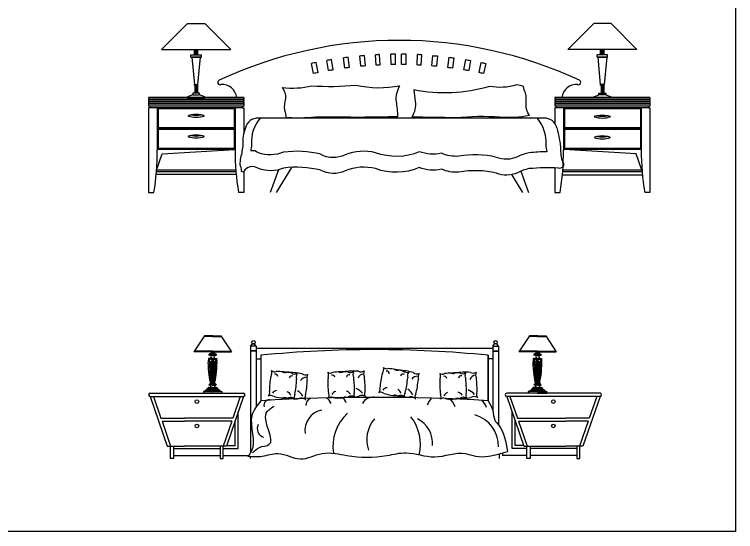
# Model space of a CAD drawing. Header units: metres. Extents: x -92766 to 98207, y -36056 to 71601.
# Drawn here: x -10140 to -6604, y 30352 to 32891 of the extents above; entities that cross this region are included whole.
import ezdxf

# ---------------------------------------------------------------- set-up
doc = ezdxf.new("R2010")
doc.units = ezdxf.units.M
doc.header["$MEASUREMENT"] = 0
for name, color, linetype in [('DIM-ASAAS-0025-SHHN-BLOCKS', 92, 'Continuous'), ('H 1 SAAS-0025-SHHN-BLOCKS', 36, 'Continuous'), ('H 5 SAAS-0025-SHHN-BLOCKS', 232, 'Continuous')]:
    doc.layers.add(name, color=color, linetype=linetype)
doc.layers.add('WINDOWS (FERESTRE)', color=4, linetype='Continuous', lineweight=15)
doc.styles.get("Standard").update_dxf_attribs({"font": 'arial.ttf'})

# ---------------------------------------------------------------- blocks, each defined once
blk = doc.blocks.new('*X100')
at = {"color": 0}
for p, q in [((190756.7, 105382.4), (190758.7, 105384.4)), ((190755.7, 105363.7), (190760, 105368.1)), ((190755.8, 105372.6), (190759.6, 105376.5)), ((190760, 105367.4), (190755.8, 105371.7)), ((190756.2, 105355.4), (190759.8, 105359)), ((190759.6, 105376.7), (190756.4, 105379.9)), ((190757.2, 105347.5), (190758.7, 105349.1)), ((190759.8, 105358.9), (190757.5, 105361.1))]:
    blk.add_line(p, q, dxfattribs=at)
blk = doc.blocks.new('A$C192E317F')
for p, q in [((225, 1028.6), (75, 878.6)), ((325, 1028.6), (475, 878.6)), ((2575, 1028.6), (2425, 878.6)), ((2675, 1028.6), (2825, 878.6)), ((75, 878.6), (475, 878.6)), ((265, 848.6), (265, 878.6)), ((265, 848.6), (265, 878.6)), ((265.8, 848.6), (265.8, 878.6)), ((267.7, 848.6), (267.7, 878.6)), ((271.3, 848.6), (271.3, 878.6)), ((278.7, 848.6), (278.7, 878.6)), ((282.3, 848.6), (282.3, 878.6)), ((284.2, 848.6), (284.2, 878.6)), ((285, 848.6), (285, 878.6)), ((2825, 878.6), (2425, 878.6)), ((2615, 848.6), (2615, 878.6)), ((2615.8, 848.6), (2615.8, 878.6)), ((2617.7, 848.6), (2617.7, 878.6)), ((2621.3, 848.6), (2621.3, 878.6)), ((2628.7, 848.6), (2628.7, 878.6)), ((2632.3, 848.6), (2632.3, 878.6)), ((2634.2, 848.6), (2634.2, 878.6)), ((2635, 848.6), (2635, 878.6)), ((2635, 848.6), (2635, 878.6)), ((245, 848.6), (305, 848.6)), ((245, 833.6), (245, 848.6)), ((305, 833.6), (305, 848.6)), ((1227, 781.1), (1221.4, 840.9)), ((1253.8, 783.5), (1248.9, 843.3)), ((1315.9, 787.8), (1312.5, 847.7)), ((1339.1, 789), (1336.4, 848.9)), ((1403.2, 791), (1402.1, 851)), ((1428.9, 791.3), (1428.5, 851.3)), ((1463.4, 791.3), (1463.8, 851.3)), ((1489.1, 791), (1490.2, 851)), ((1553.1, 789), (1555.9, 848.9)), ((1576.4, 787.8), (1579.7, 847.7)), ((2655, 848.6), (2595, 848.6)), ((2595, 833.6), (2595, 848.6)), ((2655, 833.6), (2655, 848.6)), ((245, 833.6), (305, 833.6)), ((954.3, 739.2), (941.7, 797.9)), ((980.9, 744.7), (969, 803.5)), ((1040.6, 756), (1030.3, 815.1)), ((1067.8, 760.7), (1058.2, 819.9)), ((1135, 770.7), (1127, 830.1)), ((1161.7, 774.1), (1154.4, 833.6)), ((2655, 833.6), (2595, 833.6)), ((265, 675.2), (285, 675.2)), ((265, 675.2), (285, 675.2)), ((265, 670.2), (265, 675.2)), ((265, 670.2), (265, 675.2)), ((265, 670.2), (285, 670.2)), ((265, 670.2), (285, 670.2)), ((267.5, 670.2), (267.5, 625.2)), ((268.2, 670.2), (268.2, 625.2)), ((269.5, 670.2), (269.5, 625.2)), ((272.2, 670.2), (272.2, 625.2)), ((277.8, 670.2), (277.8, 625.2)), ((280.5, 670.2), (280.5, 625.2)), ((281.8, 670.2), (281.8, 625.2)), ((282.5, 670.2), (282.5, 625.2)), ((285, 670.2), (285, 675.2)), ((2635, 675.2), (2615, 675.2)), ((2635, 675.2), (2615, 675.2)), ((2615, 670.2), (2615, 675.2)), ((2635, 670.2), (2615, 670.2)), ((2635, 670.2), (2615, 670.2)), ((2617.5, 670.2), (2617.5, 625.2)), ((2618.2, 670.2), (2618.2, 625.2)), ((2619.5, 670.2), (2619.5, 625.2)), ((2622.2, 670.2), (2622.2, 625.2)), ((2627.8, 670.2), (2627.8, 625.2)), ((2630.5, 670.2), (2630.5, 625.2)), ((2631.8, 670.2), (2631.8, 625.2)), ((2632.5, 670.2), (2632.5, 625.2)), ((2635, 670.2), (2635, 675.2)), ((2635, 670.2), (2635, 675.2)), ((0, 600.2), (0, 590.2)), ((550, 600.2), (0, 600.2)), ((3, 590.2), (0, 590.2)), ((0, 587.2), (0, 577.2)), ((3, 587.2), (0, 587.2)), ((547, 590.2), (3, 590.2)), ((3, 590.2), (3, 587.2)), ((547, 587.2), (3, 587.2)), ((255, 615.2), (295, 615.2)), ((547, 590.2), (547, 587.2)), ((547, 590.2), (550, 590.2)), ((547, 587.2), (550, 587.2)), ((550, 600.2), (550, 590.2)), ((550, 587.2), (550, 577.2)), ((2350, 600.2), (2350, 590.2)), ((2900, 600.2), (2350, 600.2)), ((2353, 590.2), (2350, 590.2)), ((2353, 587.2), (2350, 587.2)), ((2350, 587.2), (2350, 577.2)), ((2897, 590.2), (2353, 590.2)), ((2353, 590.2), (2353, 587.2)), ((2897, 587.2), (2353, 587.2)), ((2645, 615.2), (2605, 615.2)), ((2897, 590.2), (2900, 590.2)), ((2897, 590.2), (2897, 587.2)), ((2897, 587.2), (2900, 587.2)), ((2900, 600.2), (2900, 590.2)), ((2900, 587.2), (2900, 577.2)), ((3, 577.2), (0, 577.2)), ((0, 574.2), (0, 564.2)), ((3, 574.2), (0, 574.2)), ((3, 564.2), (0, 564.2)), ((0, 561.2), (0, 550.2)), ((3, 561.2), (0, 561.2)), ((8, 550.2), (0, 550.2)), ((547, 577.2), (3, 577.2)), ((3, 577.2), (3, 574.2)), ((547, 574.2), (3, 574.2)), ((547, 564.2), (3, 564.2)), ((3, 564.2), (3, 561.2)), ((547, 561.2), (3, 561.2)), ((542, 550.2), (8, 550.2)), ((8, 550.2), (8, 540.2)), ((542, 550.2), (542, 540.2)), ((542, 550.2), (550, 550.2)), ((547, 577.2), (547, 574.2)), ((547, 577.2), (550, 577.2)), ((547, 574.2), (550, 574.2)), ((547, 564.2), (547, 561.2)), ((547, 564.2), (550, 564.2)), ((547, 561.2), (550, 561.2)), ((550, 574.2), (550, 564.2)), ((550, 561.2), (550, 550.2)), ((2353, 577.2), (2350, 577.2)), ((2353, 574.2), (2350, 574.2)), ((2350, 574.2), (2350, 564.2)), ((2353, 564.2), (2350, 564.2)), ((2353, 561.2), (2350, 561.2)), ((2350, 561.2), (2350, 550.2)), ((2358, 550.2), (2350, 550.2)), ((2897, 577.2), (2353, 577.2)), ((2353, 577.2), (2353, 574.2)), ((2897, 574.2), (2353, 574.2)), ((2897, 564.2), (2353, 564.2)), ((2353, 564.2), (2353, 561.2)), ((2897, 561.2), (2353, 561.2)), ((2892, 550.2), (2358, 550.2)), ((2358, 550.2), (2358, 540.2)), ((2892, 550.2), (2900, 550.2)), ((2892, 550.2), (2892, 540.2)), ((2897, 577.2), (2900, 577.2)), ((2897, 577.2), (2897, 574.2)), ((2897, 574.2), (2900, 574.2)), ((2897, 564.2), (2900, 564.2)), ((2897, 564.2), (2897, 561.2)), ((2897, 561.2), (2900, 561.2)), ((2900, 574.2), (2900, 564.2)), ((2900, 561.2), (2900, 550.2)), ((0, 540.2), (0, 50.2)), ((8, 540.2), (0, 540.2)), ((542, 540.2), (8, 540.2)), ((50, 540.2), (50, 295.2)), ((495, 535.2), (55, 535.2)), ((55, 535.2), (55, 425.2)), ((495, 535.2), (495, 425.2)), ((500, 540.2), (500, 295.2)), ((542, 540.2), (550, 540.2)), ((550, 540.2), (550, 390.6)), ((2358, 540.2), (2350, 540.2)), ((2350, 540.2), (2350, 449.7)), ((2892, 540.2), (2358, 540.2)), ((2400, 540.2), (2400, 295.2)), ((2845, 535.2), (2405, 535.2)), ((2405, 535.2), (2405, 425.2)), ((2845, 535.2), (2845, 425.2)), ((2850, 540.2), (2850, 295.2)), ((2892, 540.2), (2900, 540.2)), ((2900, 540.2), (2900, 50.2)), ((2286.4, 480.9), (625.2, 480.9)), ((500, 420.2), (50, 420.2)), ((495, 425.2), (55, 425.2)), ((2850, 420.2), (2400, 420.2)), ((2845, 425.2), (2405, 425.2)), ((495, 415.2), (55, 415.2)), ((55, 415.2), (55, 305.2)), ((495, 415.2), (495, 305.2)), ((2845, 415.2), (2405, 415.2)), ((2405, 415.2), (2405, 305.2)), ((2845, 415.2), (2845, 305.2)), ((500, 300.2), (50, 300.2)), ((495, 305.2), (55, 305.2)), ((78.6, 273.5), (495.9, 300.2)), ((2850, 300.2), (2400, 300.2)), ((2821.4, 273.5), (2404.1, 300.2)), ((2845, 305.2), (2405, 305.2)), ((45.9, 180.2), (78.6, 273.5)), ((2854.1, 180.2), (2821.4, 273.5)), ((504.9, 170.2), (45.1, 170.2)), ((504.1, 180.2), (45.9, 180.2)), ((550, 172.6), (550, 50.2)), ((750.6, 181.9), (703.2, 50.2)), ((826.9, 195.9), (737.1, 50.2)), ((2152.7, 173.4), (2197, 50.2)), ((2350, 192.6), (2350, 50.2)), ((2854.9, 170.2), (2395.1, 170.2)), ((2854.1, 180.2), (2395.9, 180.2)), ((506.2, 155.2), (43.8, 155.2)), ((2099.4, 153.7), (2163.2, 50.2)), ((2856.7, 150.2), (2393.3, 150.2)), ((0, 50.2), (30.2, 50.2)), ((550, 50.2), (519.8, 50.2)), ((2350, 50.2), (2380.2, 50.2)), ((2900, 50.2), (2869.8, 50.2))]:
    blk.add_line(p, q)
for points in [[(225, 1028.6), (325, 1028.6)], [(2675, 1028.6), (2575, 1028.6)], [(265, 675.2), (285, 675.2)], [(265, 675.2), (285, 675.2)], [(265, 670.2), (285, 670.2)], [(265, 670.2), (285, 670.2)], [(2635, 675.2), (2615, 675.2)], [(2635, 675.2), (2615, 675.2)], [(2635, 670.2), (2615, 670.2)], [(2635, 670.2), (2615, 670.2)]]:
    blk.add_lwpolyline(points)
for points in [[(1638.4, 783.5), (1643.4, 843.3, -0.002878), (1670.9, 840.9), (1665.3, 781.1, 0.002878)], [(1730.6, 774.1), (1737.9, 833.6, -0.002869), (1765.2, 830.1), (1757.3, 770.7, 0.002869)], [(1824.4, 760.7), (1834.1, 819.9, -0.002944), (1862, 815.1), (1851.6, 756, 0.002944)], [(1911.4, 744.7), (1923.3, 803.5, -0.002893), (1950.5, 797.9), (1937.9, 739.2, 0.002893)]]:
    blk.add_lwpolyline(points, format="xyb", close=True)
for points in [[(250, 833.6), (265, 675.2), (285, 675.2), (300, 833.6)], [(2650, 833.6), (2635, 675.2), (2615, 675.2), (2600, 833.6)], [(255, 625.2), (255, 615.2), (225, 605.2), (225, 600.2), (325, 600.2), (325, 605.2), (295, 615.2), (295, 625.2), (255, 625.2)], [(2645, 625.2), (2645, 615.2), (2675, 605.2), (2675, 600.2), (2575, 600.2), (2575, 605.2), (2605, 615.2), (2605, 625.2), (2645, 625.2)]]:
    blk.add_lwpolyline(points, close=True)
for points in [[(773, 658.2, 0.087728), (943.8, 668, 0.03857), (1199.6, 671.9, 0.099541), (1453.9, 668.4, -0.005497)], [(773, 658.2, -0.170604), (792.4, 594.3, 0.122291), (786.1, 527.6, -0.090542), (794.3, 482.1, -0.18161), (834.6, 481.6, 0.003024), (1005.3, 490.2, 0.014464), (1442.4, 491.3, 0.022301), (1433.8, 576.4, -0.172794), (1453.9, 668.4, 2.068672)], [(2203.1, 496.9, -0.170604), (2183.7, 560.8, 0.072913), (2180.8, 627.5, -0.135238), (2169.3, 664.8, 0.020262), (2129, 673.4, -0.122014), (1970.8, 664.8, -0.123535), (1533.7, 644.7, -0.001588), (1542.3, 578.6, -0.172794), (1522.2, 486.7, 2.068672)], [(645.3, 480.9, 0.196742), (595.2, 328.3, -0.018883), (590.4, 291.7, 0.063949)], [(2203.1, 496.9, -0.079774), (2032.3, 487, 0.035111), (1776.5, 483.2, -0.000556), (1522.2, 486.7, -0.005497)], [(2247, 480.9, -0.196742), (2297.1, 328.3, 0.022006), (2302.9, 285.7, -0.063949)], [(560.6, 424, 0.1158), (545.2, 328.3, -0.039884), (531.8, 251.6, 0.063949), (528.3, 210.5, -0.126794), (535.4, 176.6, 0.208695), (548.9, 170.6, -0.621329)], [(2360.6, 424, -0.055539), (2383.7, 297.4, 0.126325), (2399.4, 217.3, -0.59363), (2371.7, 191.4, -1.48591)], [(2302.9, 285.7, 0.023844), (2202.2, 280.7, 0.067826), (2133.8, 256.9, -0.203785), (2011.9, 253.9, 0.110688), (1794.8, 259.9, -0.114428), (1693.7, 277.7, -0.146614), (1565.8, 286.6, -0.19179), (1313.1, 280.7, 0.159842), (1137.6, 268.8, -0.251165), (994.9, 271.8, 0.097184), (780.8, 283.6, -0.184346), (635.1, 280.7, 0.20477), (590.4, 291.7, 0.780142)], [(2371.7, 191.4, 0.040105), (2202.2, 188.5, 0.067826), (2133.8, 164.7, -0.203785), (2011.9, 161.7, 0.110688), (1794.8, 167.7, -0.114428), (1693.7, 185.5, -0.146614), (1565.8, 194.4, -0.19179), (1313.1, 188.5, 0.159842), (1137.6, 176.6, -0.251165), (994.9, 179.6, 0.097184), (780.8, 191.4, -0.184346), (635.1, 188.5, 0.452742), (548.9, 170.6, 0.780142)]]:
    blk.add_lwpolyline(points, format="xyb")
for centre, radius, start, end in [((1450, -1534), 2465.4, 64.9861, 115.0139), ((1446.1, -1551.5), 2402.9, 94.7079, 95.3676), ((1446.1, -1551.5), 2402.9, 92.6174, 93.1874), ((1446.1, -1551.5), 2402.9, 90.4214, 91.0503), ((1446.1, -1551.5), 2402.9, 88.9497, 89.5786), ((1446.1, -1551.5), 2402.9, 86.8126, 87.3826), ((1446.1, -1551.5), 2402.9, 101.4544, 102.1175), ((1446.1, -1551.5), 2402.9, 99.2919, 99.9667), ((1446.1, -1551.5), 2402.9, 96.9735, 97.6311), ((1446.1, -1551.5), 2342.9, 99.2919, 99.9667), ((1446.1, -1551.5), 2342.9, 96.9735, 97.6311), ((1446.1, -1551.5), 2342.9, 94.7079, 95.3676), ((1446.1, -1551.5), 2342.9, 92.6174, 93.1874), ((1446.1, -1551.5), 2342.9, 90.4214, 91.0503), ((1446.1, -1551.5), 2342.9, 88.9497, 89.5786), ((1446.1, -1551.5), 2342.9, 86.8126, 87.3826), ((1446.1, -1551.5), 2342.9, 101.4544, 102.1175), ((413.4, 688.1), 13.4, 115.6951, 291.4088), ((425, 591), 84.9, 6.2251, 94.5416), ((2475, 591), 84.9, 85.4584, 173.7749), ((2486.6, 688.1), 13.4, 248.5912, 64.3049), ((275, 358.6), 144.1, 79.025, 100.975), ((275, 358.6), 144.1, 100.975, 109.3457), ((275, 630.5), 144.1, 250.6543, 289.3457), ((275, 641.5), 144.1, 259.025, 280.975), ((275, 358.6), 144.1, 70.6543, 79.025), ((630, 410.4), 70.7, 86.118, 168.8726), ((2291.2, 410.4), 70.7, 11.1274, 93.882), ((2625, 353.6), 144.1, 100.975, 109.3457), ((2625, 625.5), 144.1, 250.6543, 289.3457), ((2625, 353.6), 144.1, 79.025, 100.975), ((2625, 636.5), 144.1, 259.025, 280.975), ((2625, 353.6), 144.1, 70.6543, 79.025), ((275, 238.6), 144.1, 100.975, 109.3457), ((275, 238.6), 144.1, 79.025, 100.975), ((275, 521.5), 144.1, 259.025, 280.975), ((275, 238.6), 144.1, 70.6543, 79.025), ((2625, 233.6), 144.1, 79.025, 100.975), ((275, 510.5), 144.1, 250.6543, 289.3457), ((2625, 233.6), 144.1, 100.975, 109.3457), ((2625, 505.5), 144.1, 250.6543, 289.3457), ((2625, 516.5), 144.1, 259.025, 280.975), ((2625, 233.6), 144.1, 70.6543, 79.025), ((-1405.7, 289.3), 1455.7, 350.5441, 0.2301), ((1955.7, 289.3), 1455.7, 179.7699, 189.4559), ((944.3, 289.3), 1455.7, 350.5441, 0.2301), ((4305.7, 289.3), 1455.7, 179.7699, 189.4559)]:
    blk.add_arc(centre, radius, start, end)
at = {"xscale": -1.200000000011642, "yscale": 1.200000000011642, "zscale": 1.2, "rotation": 270}
for p in [(-126165.1, -228409.4), (-123815.1, -228414.4), (-126165.1, -228529.4), (-123815.1, -228534.4)]:
    blk.add_blockref('*X100', p, dxfattribs=at)
at = {"flags": 9}
for tag in ['ZSIZE', 'YSIZE', 'XSIZE']:
    blk.add_attdef(tag, (2900, 0.2), '', height=0.5, dxfattribs=at)
blk = doc.blocks.new('A$C1D0B6CBF')
for p, q in [((323.2, 712.4), (262.2, 619.6)), ((370.5, 712.4), (323.2, 712.4)), ((370.3, 712.4), (417.6, 712.4)), ((417.6, 712.4), (478.6, 619.6)), ((2202.7, 712.4), (2141.7, 619.6)), ((2250, 712.4), (2202.7, 712.4)), ((2249.8, 712.4), (2297.1, 712.4)), ((2297.1, 712.4), (2358.1, 619.6)), ((370.5, 708.8), (320.8, 708.8)), ((370.3, 708.8), (420, 708.8)), ((2250, 708.8), (2200.3, 708.8)), ((2249.8, 708.8), (2299.5, 708.8)), ((590.2, 652.6), (600.1, 665.6)), ((623, 652.6), (590.2, 652.6)), ((590.2, 652.6), (590.2, 42)), ((623, 626.3), (590.2, 626.3)), ((600.1, 665.6), (613.1, 665.6)), ((623, 652.6), (613.1, 665.6)), ((623, 652.6), (623, 303.1)), ((623, 641.2), (1990.9, 641.2)), ((1990.9, 652.6), (2000.8, 665.6)), ((1990.9, 652.6), (2023.7, 652.6)), ((1990.9, 652.6), (1990.9, 279.9)), ((1990.9, 626.3), (2023.7, 626.3)), ((2013.8, 665.6), (2000.8, 665.6)), ((2023.7, 652.6), (2013.8, 665.6)), ((2023.7, 652.6), (2023.7, 196.6)), ((370.5, 619.6), (262.2, 619.6)), ((370.5, 623.2), (264.6, 623.2)), ((370.5, 606.2), (350.7, 606.2)), ((355.4, 601), (350.7, 601)), ((355.6, 608.8), (355.5, 608.8)), ((359.3, 608.8), (355.6, 608.8)), ((370.5, 598.5), (355.6, 598.5)), ((370.5, 611.9), (359.3, 611.9)), ((364.7, 619.6), (364.7, 611.9)), ((370.3, 623.2), (476.2, 623.2)), ((370.3, 619.6), (478.6, 619.6)), ((370.3, 611.9), (381.5, 611.9)), ((370.3, 606.2), (390.1, 606.2)), ((370.3, 598.5), (385.2, 598.5)), ((376.1, 619.6), (376.1, 611.9)), ((381.5, 608.8), (385.2, 608.8)), ((385.2, 608.8), (385.3, 608.8)), ((385.4, 601), (390.1, 601)), ((623, 623), (590.2, 623)), ((649.3, 599.9), (649.3, 336.9)), ((1964.6, 336.9), (1964.6, 599.9)), ((1964.6, 599.9), (1964.6, 336.9)), ((1990.9, 623), (2023.7, 623)), ((2250, 619.6), (2141.7, 619.6)), ((2250, 623.2), (2144.1, 623.2)), ((2250, 606.2), (2230.2, 606.2)), ((2234.9, 601), (2230.2, 601)), ((2235.1, 608.8), (2235, 608.8)), ((2238.8, 608.8), (2235.1, 608.8)), ((2250, 598.5), (2235.1, 598.5)), ((2250, 611.9), (2238.8, 611.9)), ((2244.2, 619.6), (2244.2, 611.9)), ((2249.8, 623.2), (2355.7, 623.2)), ((2249.8, 619.6), (2358.1, 619.6)), ((2249.8, 611.9), (2261, 611.9)), ((2249.8, 606.2), (2269.6, 606.2)), ((2249.8, 598.5), (2264.7, 598.5)), ((2255.6, 619.6), (2255.6, 611.9)), ((2261, 608.8), (2264.7, 608.8)), ((2264.7, 608.8), (2264.8, 608.8)), ((2264.9, 601), (2269.6, 601)), ((370.5, 578.4), (344.9, 578.4)), ((370.5, 576.8), (344.9, 576.8)), ((370.5, 562.9), (344.9, 562.9)), ((370.5, 561.3), (344.9, 561.3)), ((346.9, 580.9), (346.9, 578.4)), ((370.5, 580.9), (346.9, 580.9)), ((360.5, 575.8), (380.8, 564.7)), ((362.4, 566.9), (363.3, 566.5)), ((369, 576.8), (369, 571.2)), ((369, 570), (369, 562.9)), ((370.3, 580.9), (393.9, 580.9)), ((370.3, 578.4), (395.9, 578.4)), ((370.3, 576.8), (395.9, 576.8)), ((370.3, 562.9), (395.9, 562.9)), ((370.3, 561.3), (395.9, 561.3)), ((371.8, 576.8), (371.8, 569.6)), ((371.8, 568.4), (371.8, 562.9)), ((371.8, 561.3), (371.8, 436.9)), ((377.4, 573), (378.4, 572.7)), ((393.9, 580.9), (393.9, 578.4)), ((623, 580.2), (649.3, 580.2)), ((1990.9, 580.2), (1964.6, 580.2)), ((2250, 578.4), (2224.4, 578.4)), ((2250, 576.8), (2224.4, 576.8)), ((2250, 562.9), (2224.4, 562.9)), ((2250, 561.3), (2224.4, 561.3)), ((2226.4, 580.9), (2226.4, 578.4)), ((2250, 580.9), (2226.4, 580.9)), ((2259.8, 575.8), (2239.5, 564.7)), ((2242.9, 573), (2241.9, 572.7)), ((2248.5, 576.8), (2248.5, 569.6)), ((2248.5, 568.4), (2248.5, 562.9)), ((2248.5, 561.3), (2248.5, 436.9)), ((2249.8, 580.9), (2273.4, 580.9)), ((2249.8, 578.4), (2275.4, 578.4)), ((2249.8, 576.8), (2275.4, 576.8)), ((2249.8, 562.9), (2275.4, 562.9)), ((2249.8, 561.3), (2275.4, 561.3)), ((2251.3, 576.8), (2251.3, 571.2)), ((2251.3, 570), (2251.3, 562.9)), ((2257.9, 566.9), (2257, 566.5)), ((2273.4, 580.9), (2273.4, 578.4)), ((370.5, 427.1), (349.1, 427.1)), ((370.5, 436.9), (354.3, 436.9)), ((370.5, 435.8), (354.3, 435.8)), ((370.5, 434.8), (354.3, 434.8)), ((370.5, 432.2), (354.3, 432.2)), ((370.3, 436.9), (386.5, 436.9)), ((370.3, 435.8), (386.5, 435.8)), ((370.3, 434.8), (386.5, 434.8)), ((370.3, 432.2), (386.5, 432.2)), ((370.3, 427.1), (391.6, 427.1)), ((2250, 427.1), (2228.7, 427.1)), ((2250, 436.9), (2233.8, 436.9)), ((2250, 435.8), (2233.8, 435.8)), ((2250, 434.8), (2233.8, 434.8)), ((2250, 432.2), (2233.8, 432.2)), ((2249.8, 436.9), (2266, 436.9)), ((2249.8, 435.8), (2266, 435.8)), ((2249.8, 434.8), (2266, 434.8)), ((2249.8, 432.2), (2266, 432.2)), ((2249.8, 427.1), (2271.2, 427.1)), ((9, 380.1), (549, 380.1)), ((316.5, 390.5), (316.5, 380.1)), ((370.5, 390.5), (316.5, 390.5)), ((370.5, 380.2), (316.5, 380.2)), ((326.8, 395.6), (324.8, 391.8)), ((370.5, 395.6), (326.8, 395.6)), ((334.6, 403.4), (334.6, 395.6)), ((370.5, 403.4), (334.6, 403.4)), ((370.5, 411.1), (344.9, 411.1)), ((345.6, 413.7), (345.6, 411.1)), ((370.5, 413.7), (345.6, 413.7)), ((370.3, 413.7), (395.2, 413.7)), ((370.3, 411.1), (395.9, 411.1)), ((370.3, 403.4), (406.2, 403.4)), ((370.3, 395.6), (414, 395.6)), ((370.3, 390.5), (424.3, 390.5)), ((370.3, 380.2), (424.3, 380.2)), ((395.2, 413.7), (395.2, 411.1)), ((406.2, 403.4), (406.2, 395.6)), ((414, 395.6), (416, 391.8)), ((424.3, 390.5), (424.3, 380.1)), ((2611.3, 380.1), (2071.3, 380.1)), ((2196, 390.5), (2196, 380.1)), ((2250, 390.5), (2196, 390.5)), ((2250, 380.2), (2196, 380.2)), ((2206.3, 395.6), (2204.3, 391.8)), ((2250, 395.6), (2206.3, 395.6)), ((2250, 403.4), (2214.1, 403.4)), ((2214.1, 403.4), (2214.1, 395.6)), ((2250, 411.1), (2224.4, 411.1)), ((2225.1, 413.7), (2225.1, 411.1)), ((2250, 413.7), (2225.1, 413.7)), ((2249.8, 413.7), (2274.7, 413.7)), ((2249.8, 411.1), (2275.4, 411.1)), ((2249.8, 403.4), (2285.7, 403.4)), ((2249.8, 395.6), (2293.5, 395.6)), ((2249.8, 390.5), (2303.8, 390.5)), ((2249.8, 380.2), (2303.8, 380.2)), ((2274.7, 413.7), (2274.7, 411.1)), ((2285.7, 403.4), (2285.7, 395.6)), ((2293.5, 395.6), (2295.5, 391.8)), ((2303.8, 390.5), (2303.8, 380.1)), ((9, 362.1), (549, 362.1)), ((9, 362.1), (108, 74.1)), ((28, 362.1), (71.3, 236.1)), ((207, 362.1), (549, 362.1)), ((549, 362.1), (450, 74.1)), ((530, 362.1), (486.7, 236.1)), ((2611.3, 362.1), (2071.3, 362.1)), ((2413.3, 362.1), (2071.3, 362.1)), ((2071.3, 362.1), (2170.3, 74.1)), ((2090.3, 362.1), (2133.6, 236.1)), ((2611.3, 362.1), (2512.3, 74.1)), ((2592.3, 362.1), (2549, 236.1)), ((518.2, 59.7), (518.2, 272.4)), ((2102.2, 59.7), (2102.2, 272.4)), ((71.3, 236.1), (207, 236.1)), ((77.5, 218.1), (127, 74.1)), ((77.5, 218.1), (207, 218.1)), ((486.7, 236.1), (207, 236.1)), ((480.5, 218.1), (207, 218.1)), ((480.5, 218.1), (431, 74.1)), ((500.2, 77.7), (500.2, 220)), ((2120.2, 77.7), (2120.2, 220)), ((2133.6, 236.1), (2413.3, 236.1)), ((2139.8, 218.1), (2413.3, 218.1)), ((2139.8, 218.1), (2189.3, 74.1)), ((2549, 236.1), (2413.3, 236.1)), ((2542.8, 218.1), (2413.3, 218.1)), ((2542.8, 218.1), (2493.3, 74.1)), ((108, 74.1), (207, 74.1)), ((126, 74.1), (144, 74.1)), ((126, 2.1), (126, 74.1)), ((144, 74.1), (144, 2.1)), ((144, 59.7), (414, 59.7)), ((450, 74.1), (207, 74.1)), ((432, 74.1), (414, 74.1)), ((414, 74.1), (414, 2.1)), ((432, 2.1), (432, 74.1)), ((432, 59.7), (518.2, 59.7)), ((451.2, 77.7), (500.2, 77.7)), ((2188.3, 59.7), (2102.2, 59.7)), ((2169.1, 77.7), (2120.2, 77.7)), ((2170.3, 74.1), (2413.3, 74.1)), ((2188.3, 74.1), (2206.3, 74.1)), ((2188.3, 2.1), (2188.3, 74.1)), ((2206.3, 74.1), (2206.3, 2.1)), ((2476.3, 59.7), (2206.3, 59.7)), ((2512.3, 74.1), (2413.3, 74.1)), ((2494.3, 74.1), (2476.3, 74.1)), ((2476.3, 74.1), (2476.3, 2.1)), ((2494.3, 2.1), (2494.3, 74.1)), ((144, 2.1), (126, 2.1)), ((144, 20.1), (414, 20.1)), ((414, 2.1), (432, 2.1)), ((431.4, 20.1), (572.2, 20.1)), ((590.2, 2.1), (590.2, 14.6)), ((2030.2, 2.1), (2030.2, 29.6)), ((2048.2, 20.1), (2048.2, 34.7)), ((2188.9, 20.1), (2048.2, 20.1)), ((2206.3, 2.1), (2188.3, 2.1)), ((2476.3, 20.1), (2206.3, 20.1)), ((2476.3, 2.1), (2494.3, 2.1))]:
    blk.add_line(p, q)
for centre, radius in [((606.6, 675.4), 9.86), ((2007.3, 675.4), 9.86), ((279, 332.1), 10.6), ((2341.3, 332.1), 10.6), ((279, 190.8), 10.6), ((2341.3, 190.8), 10.6)]:
    blk.add_circle(centre, radius)
for centre, radius, start, end in [((1306.9, -5959.7), 6592.5, 84.27519, 95.72481), ((350.7, 603.6), 2.58, 90, 270), ((355.6, 607.5), 1.29, 90, 270), ((356.1, 599.8), 1.44, 121.3327, 250.24), ((359.3, 610.3), 1.55, 90, 270), ((355, 591.3), 8.5, 289.0403, 58.0147), ((385.8, 591.3), 8.5, 121.9853, 250.9597), ((381.5, 610.3), 1.55, 270, 90), ((385.2, 607.5), 1.29, 270, 90), ((384.7, 599.8), 1.44, 289.76, 58.6673), ((390.1, 603.6), 2.58, 270, 90), ((2230.2, 603.6), 2.58, 90, 270), ((2235.1, 607.5), 1.29, 90, 270), ((2235.6, 599.8), 1.44, 121.3327, 250.24), ((2238.8, 610.3), 1.55, 90, 270), ((2234.5, 591.3), 8.5, 289.0403, 58.0147), ((2265.3, 591.3), 8.5, 121.9853, 250.9597), ((2261, 610.3), 1.55, 270, 90), ((2264.7, 607.5), 1.29, 270, 90), ((2264.2, 599.8), 1.44, 289.76, 58.6673), ((2269.6, 603.6), 2.58, 270, 90), ((344.9, 577.6), 0.773, 90, 270), ((344.9, 562.1), 0.773, 90, 270), ((360.7, 569.8), 15.9, 153.8247, 205.8), ((346.5, 609.9), 29, 270.8067, 292.9488), ((334.6, 569.9), 15.6, 333.3316, 26.1465), ((357.2, 569.7), 6.98, 58.5821, 332.3152), ((1006.2, 565), 654.8, 180.3215, 191.285), ((906.5, 535.4), 547.2, 177.2872, 190.3763), ((1479, 538.5), 1114.2, 178.8252, 184.9374), ((-738.2, 538.5), 1114.2, 355.0626, 1.1748), ((-165.7, 535.4), 547.2, 349.6237, 2.7128), ((-265.4, 565), 654.8, 348.715, 359.6785), ((383.6, 569.9), 5.95, 238.5821, 151.2609), ((394.3, 609.9), 29, 247.0512, 269.1933), ((406.2, 569.9), 15.6, 153.8036, 206.6684), ((380.1, 569.8), 15.9, 334.2, 26.1753), ((395.9, 577.6), 0.773, 270, 90), ((395.9, 562.1), 0.773, 270, 90), ((2224.4, 577.6), 0.773, 90, 270), ((2224.4, 562.1), 0.773, 90, 270), ((2240.2, 569.8), 15.9, 153.8247, 205.8), ((2226, 609.9), 29, 270.8067, 292.9488), ((2214.1, 569.9), 15.6, 333.3316, 26.1964), ((2236.7, 569.9), 5.95, 28.7391, 301.4179), ((2885.7, 565), 654.8, 180.3215, 191.285), ((2786, 535.4), 547.2, 177.2872, 190.3763), ((3358.5, 538.5), 1114.2, 178.8252, 184.9374), ((1141.3, 538.5), 1114.2, 355.0626, 1.1748), ((1713.8, 535.4), 547.2, 349.6237, 2.7128), ((1614.1, 565), 654.8, 348.715, 359.6785), ((2263.1, 569.7), 6.98, 207.6848, 121.4179), ((2273.8, 609.9), 29, 247.0512, 269.1933), ((2285.7, 569.9), 15.6, 153.8535, 206.6684), ((2259.6, 569.8), 15.9, 334.2, 26.1753), ((2275.4, 577.6), 0.773, 270, 90), ((2275.4, 562.1), 0.773, 270, 90), ((678.4, 498), 35.2, 325.6061, 22.5775), ((728.2, 529.9), 25.2, 226.816, 292.5775), ((728.2, -14.8), 521.5, 79.2407, 88.943), ((789.9, 525.3), 25.2, 226.816, 292.5775), ((789.9, -19.4), 521.5, 79.2407, 88.943), ((1051.1, 522.5), 25.2, 234.7883, 300.5499), ((1006.2, 484), 35.2, 333.5784, 30.5499), ((1126.7, -16.9), 521.5, 87.213, 96.9153), ((1112.8, 526.5), 25.2, 234.7883, 300.5499), ((1188.4, -12.9), 521.5, 87.213, 96.9153), ((1167.7, 535.5), 35.2, 243.5784, 300.5499), ((1217.2, 489.5), 35.2, 153.5784, 210.5499), ((1229.5, 539.5), 35.2, 243.5784, 300.5499), ((1278.9, 493.5), 35.2, 153.5784, 210.5499), ((1324.7, 518.7), 35.2, 321.834, 18.8055), ((1376.5, 547.2), 25.2, 223.0439, 288.8055), ((1376.7, 493.4), 15.3, 358.4656, 97.2108), ((1340.7, 3.8), 521.5, 75.4686, 85.1709), ((1437.7, 538.6), 25.2, 223.0439, 288.8055), ((1402, -4.9), 521.5, 75.4686, 85.1709), ((1493.3, 536.2), 35.2, 231.834, 288.8055), ((1532.4, 481.1), 35.2, 141.834, 198.8055), ((1836.1, -19.7), 521.5, 87.213, 96.9153), ((1877.1, 532.7), 35.2, 243.5784, 300.5499), ((1926.6, 486.7), 35.2, 153.5784, 210.5499), ((1127.3, 390.3), 428.9, 168.1907, 179.9929), ((732, 476.2), 15.3, 2.2377, 100.9828), ((828.4, 465.3), 15.3, 66.0895, 164.8347), ((845.5, 526.6), 35.2, 235.6061, 292.5775), ((266.2, 477.3), 589.6, 349.8023, 358.3814), ((888.1, 474.1), 35.2, 145.6061, 202.5775), ((913.8, 433.4), 39.8, 88.6214, 149.9873), ((907.2, 522), 35.2, 235.6061, 292.5775), ((949.8, 469.6), 35.2, 145.6061, 202.5775), ((1465.7, 439.6), 428.9, 176.163, 187.9653), ((1062.3, 469.9), 15.3, 10.21, 108.9552), ((1159.3, 472.4), 15.3, 74.0619, 172.807), ((600.9, 406.3), 589.6, 357.7746, 6.3537), ((1248.3, 452.7), 39.8, 96.5938, 157.9596), ((662.6, 410.4), 589.6, 357.7746, 6.3537), ((1765.6, 381.7), 428.9, 164.4186, 176.2209), ((1472.2, 476.2), 15.3, 62.3175, 161.0626), ((912, 525.2), 589.6, 346.0302, 354.6093), ((1555.3, 438.8), 39.8, 84.8494, 146.2152), ((1554.6, 527.6), 35.2, 231.834, 288.8055), ((973.3, 516.5), 589.6, 346.0302, 354.6093), ((1593.6, 472.5), 35.2, 141.834, 198.8055), ((1698.8, 515.7), 25.2, 234.7883, 300.5499), ((1653.9, 477.2), 35.2, 333.5784, 30.5499), ((2113.4, 432.8), 428.9, 176.163, 187.9653), ((1710, 463.1), 15.3, 10.21, 108.9552), ((1774.4, -23.7), 521.5, 87.213, 96.9153), ((1760.5, 519.7), 25.2, 234.7883, 300.5499), ((1807, 465.6), 15.3, 74.0619, 172.807), ((1815.4, 528.7), 35.2, 243.5784, 300.5499), ((1864.9, 482.7), 35.2, 153.5784, 210.5499), ((1248.6, 399.5), 589.6, 357.7746, 6.3537), ((1896, 445.9), 39.8, 96.5938, 157.9596), ((1310.3, 403.6), 589.6, 357.7746, 6.3537), ((340.5, 445), 31.7, 279.2286, 301.8687), ((354.3, 427.1), 5.16, 90, 180), ((354.3, 436.4), 0.516, 90, 270), ((354.3, 435.3), 0.516, 90, 270), ((359.9, 434.5), 3.27, 173.4455, 222.6609), ((354.9, 423.4), 5.91, 293.8021, 37.8652), ((385.9, 423.4), 5.91, 142.1348, 246.1979), ((380.9, 434.5), 3.27, 317.3391, 6.2854), ((400.3, 445), 31.7, 238.1313, 260.7714), ((386.5, 436.4), 0.516, 270, 90), ((386.5, 435.3), 0.516, 270, 90), ((386.5, 427.1), 5.16, 0, 90), ((327.9, 472.7), 589.6, 349.8023, 358.3814), ((2220, 445), 31.7, 279.2286, 301.8687), ((2233.8, 427.1), 5.16, 90, 180), ((2233.8, 436.4), 0.516, 90, 270), ((2233.8, 435.3), 0.516, 90, 270), ((2239.5, 434.5), 3.27, 173.7146, 222.6609), ((2234.4, 423.4), 5.91, 293.8021, 37.8652), ((2265.5, 423.4), 5.91, 142.1348, 246.1979), ((2260.4, 434.5), 3.27, 317.3391, 6.5545), ((2279.8, 445), 31.7, 238.1313, 260.7714), ((2266, 436.4), 0.516, 270, 90), ((2266, 435.3), 0.516, 270, 90), ((2266, 427.1), 5.16, 0, 90), ((9, 371.1), 9, 90, 270), ((322.5, 393), 2.58, 270, 332.2294), ((344.9, 407.2), 3.87, 90, 270), ((395.9, 407.2), 3.87, 270, 90), ((418.2, 393), 2.58, 207.7706, 270), ((549, 371.1), 9, 270, 90), ((675.1, 380.6), 25.2, 316.816, 22.5775), ((746.4, 358.3), 37.5, 98.8214, 144.4883), ((788, 353.6), 37.5, 22.5841, 68.251), ((814.6, 315.7), 91.3, 31.5815, 59.6307), ((1019.2, 367.3), 25.2, 324.7883, 30.5499), ((1092.9, 355.1), 37.5, 106.7937, 152.4606), ((1134.8, 356.2), 37.5, 30.5564, 76.2233), ((1212.6, 372.2), 25.2, 153.5784, 219.3399), ((1166.4, 322.4), 91.3, 39.5538, 67.603), ((1274.3, 376.3), 25.2, 153.5784, 219.3399), ((1313.7, 401.8), 25.2, 313.0439, 18.8055), ((1342.6, 361.1), 25.2, 51.834, 117.5955), ((1383.3, 374.8), 37.5, 95.0493, 140.7162), ((1443.5, 619), 252.9, 250.2784, 270.361), ((1424.6, 367.4), 37.5, 18.812, 64.4789), ((1504, 367.2), 25.2, 141.834, 207.5955), ((1448.6, 327.9), 91.3, 27.8094, 55.8586), ((1740.6, 348.3), 37.5, 106.7937, 152.4606), ((1782.5, 349.4), 37.5, 30.5564, 76.2233), ((1860.3, 365.4), 25.2, 153.5784, 219.3399), ((1814, 315.6), 91.3, 39.5538, 67.603), ((1922, 369.4), 25.2, 153.5784, 219.3399), ((2071.3, 371.1), 9, 90, 270), ((2202.1, 393), 2.58, 270, 332.2294), ((2224.4, 407.2), 3.87, 90, 270), ((2275.4, 407.2), 3.87, 270, 90), ((2297.8, 393), 2.58, 207.7706, 270), ((2611.3, 371.1), 9, 270, 90), ((1306.9, -10613.4), 10970, 86.56328, 93.43672), ((697.9, 311.2), 30.8, 70.8758, 198.6615), ((706.6, 341.9), 25.2, 55.6061, 121.3676), ((790.4, 605.9), 252.9, 254.0505, 274.1331), ((852.1, 601.3), 252.9, 254.0505, 274.1331), ((822.1, 321.1), 35.2, 55.6061, 112.5775), ((867.3, 358.7), 25.2, 145.6061, 211.3676), ((883.8, 316.5), 35.2, 55.6061, 112.5775), ((929, 354.1), 25.2, 145.6061, 211.3676), ((951, 311.1), 41.8, 109.8309, 182.5989), ((1005.3, 305.9), 52.2, 16.8769, 64.6488), ((1055.8, 333.3), 25.2, 63.5784, 129.3399), ((1102.2, 606.4), 252.9, 262.0228, 282.1054), ((1106.1, 319.5), 36.4, 8.5943, 76.6538), ((1163.9, 610.4), 252.9, 262.0228, 282.1054), ((1173.1, 328.7), 35.2, 63.5784, 120.5499), ((1234.8, 332.8), 35.2, 63.5784, 120.5499), ((1296.9, 289.4), 68, 81.4782, 152.2851), ((1504.8, 610.3), 252.9, 250.2784, 270.361), ((1456.5, 332.7), 35.2, 51.834, 108.8055), ((1517.7, 324.1), 35.2, 51.834, 108.8055), ((1565.3, 358.6), 25.2, 141.834, 207.5955), ((1756.4, 250.4), 158, 140.1232, 156.6093), ((1666.9, 360.5), 25.2, 324.7883, 30.5499), ((1703.5, 326.5), 25.2, 63.5784, 129.3399), ((1749.8, 599.5), 252.9, 262.0228, 282.1054), ((1702.3, 284.4), 72.8, 13.4457, 61.1245), ((1811.6, 603.6), 252.9, 262.0228, 282.1054), ((1820.8, 321.9), 35.2, 63.5784, 120.5499), ((1882.5, 326), 35.2, 63.5784, 120.5499), ((1894.8, 284.9), 61, 11.8119, 58.2273), ((1023, 166.1), 118.9, 99.9367, 189.2838), ((1325.9, 72.2), 260.3, 132.5253, 188.6986), ((1838.4, 75.1), 185.7, 358.3585, 74.8003), ((1445.5, 111.1), 183.6, 139.0423, 199.3495), ((1311.1, 83.2), 261.2, 346.9691, 38.0734), ((1487.1, 91.7), 155.7, 354.9077, 63.8462), ((680.6, 176.2), 52.5, 154.4045, 252.4791)]:
    blk.add_arc(centre, radius, start, end)
at = {"extrusion": (0, 0, -1)}
for centre, start_param, end_param in [((371.2, 581.3), -2.691917, -1.695138), ((2250.7, 581.3), 3.591268, 4.588047)]:
    blk.add_ellipse(centre, major_axis=(-0.3, 160.3), ratio=0.164239, start_param=start_param, end_param=end_param, dxfattribs=at)
for centre, start_param, end_param in [((369.6, 581.3), -2.691917, -1.695138), ((2249.1, 581.3), 3.591268, 4.588047)]:
    blk.add_ellipse(centre, major_axis=(0.3, 160.3), ratio=0.164239, start_param=start_param, end_param=end_param)
for points in [[(649.3, 336.9), (597.7, 252.2), (593.8, 43.4), (574, 15.8)], [(1964.6, 336.9), (1990.9, 279.9), (2003, 224.9), (2023.7, 196.6), (2076.9, 43.4)], [(601.7, 35.5), (641.1, 67), (696.3, 82.8), (680.5, 264), (725.7, 305.6)], [(574, 15.8), (656.9, 15.8), (747.6, 31.5), (877.8, 0), (1004, 31.5), (1078.9, 31.5), (1146, 19.7), (1378.7, 19.7), (1489.2, 35.5), (1654.8, 11.8), (1832.3, 31.5), (1891.5, 15.8), (1966.4, 15.8), (2076.9, 43.4)]]:
    blk.add_spline(points, degree=3)
blk = doc.blocks.new('1589279627Beds Front_Taj 001')
at = {"layer": 'DIM-ASAAS-0025-SHHN-BLOCKS', "linetype": 'Continuous'}
blk.add_lwpolyline([(-16149.9, 41118.3), (-7805.7, 41118.3), (-7805.7, 35802.1), (-16149.9, 35802.1)], close=True, dxfattribs=at)
at = {"layer": 'H 1 SAAS-0025-SHHN-BLOCKS', "linetype": 'Continuous'}
blk.add_blockref('A$C192E317F', (-11201.3, 37715.4), dxfattribs=at)
at = {"layer": 'H 5 SAAS-0025-SHHN-BLOCKS', "linetype": 'Continuous'}
blk.add_blockref('A$C1D0B6CBF', (-11201.3, 36223), dxfattribs=at)

msp = doc.modelspace()

# ---------------------------------------------------------------- block references
at = {"layer": 'WINDOWS (FERESTRE)', "xscale": 0.8476486342119642, "yscale": 0.8476486342119642, "zscale": 0.8476486342119642}
msp.add_blockref('1589279627Beds Front_Taj 001', (12.72638, 4.23334), dxfattribs=at)

doc.saveas('drawing.dxf')
